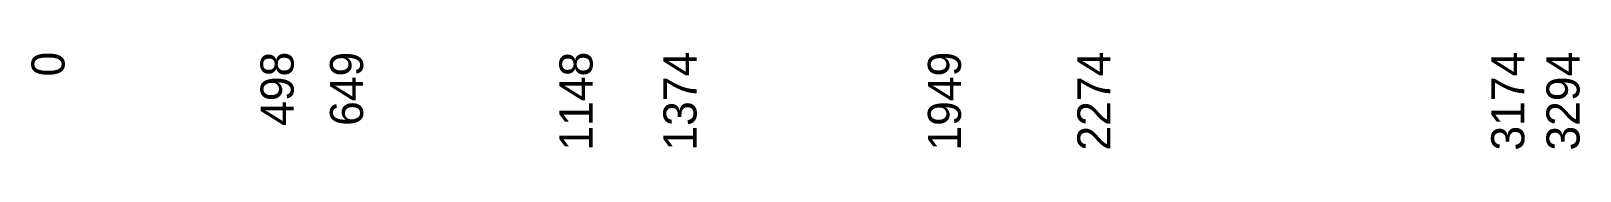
# Paper-space layout '07 Розгортки' of a CAD drawing. Header units: millimetres. Extents: x 0 to 841, y 0 to 594.
# Drawn here: x 257.6 to 341.8, y 139.1 to 144.3 of the extents above; entities that cross this region are included whole.
import ezdxf
from ezdxf.enums import TextEntityAlignment as Align

# ---------------------------------------------------------------- set-up
doc = ezdxf.new("R2010")
doc.units = ezdxf.units.MM
doc.layers.add('E-ELEV', color=7, linetype='Continuous')
doc.styles.add('PLEX_LIGHT', font='IBMPlexSans-Light.ttf')

psp = doc.layouts.new('07 Розгортки')

# ---------------------------------------------------------------- texts
at = {"layer": 'E-ELEV', "true_color": 0x29251f, "style": 'PLEX_LIGHT'}
for s, p in [('0', (258.533, 144.367)), ('498', (270.983, 144.367)), ('649', (274.758, 144.367)), ('1148', (287.233, 144.367)), ('1374', (292.883, 144.367)), ('1949', (307.258, 144.367)), ('2274', (315.383, 144.367)), ('3174', (337.883, 144.367)), ('3294', (340.883, 144.367))]:
    psp.add_text(s, height=1.8, rotation=90, dxfattribs=at).set_placement(p, align=Align.MIDDLE_RIGHT)

doc.saveas('drawing.dxf')
